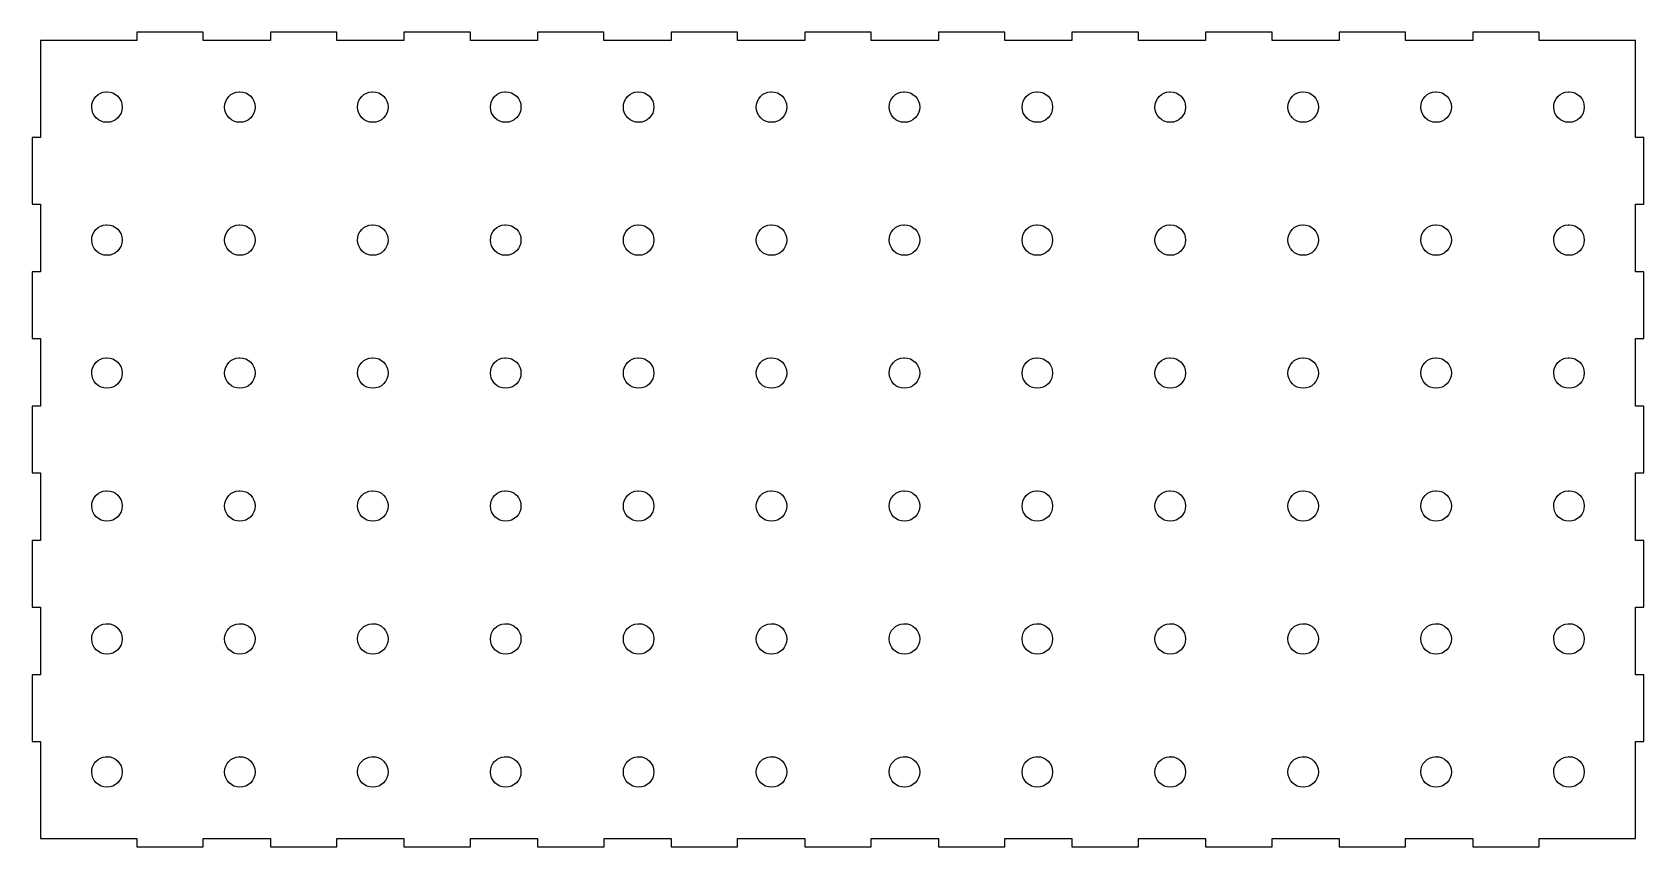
# Model space of a CAD drawing. Extents: x 0 to 616, y 0 to 311.
import ezdxf

# ---------------------------------------------------------------- set-up
doc = ezdxf.new("R2010")
doc.units = 0
doc.layers.add('Layer_1', color=7, linetype='CONTINUOUS')

msp = doc.modelspace()

# ---------------------------------------------------------------- linework, layer by layer
at = {"layer": 'Layer_1', "color": 5}
for points in [[(39.94325, 311.150012), (39.94325, 307.975012), (3.166166, 307.975012), (3.166166, 270.933342), (0, 270.933342), (0, 245.533343), (3.166166, 245.533343), (3.166166, 219.604165), (0, 219.604165), (0, 194.204165), (3.166166, 194.204165), (3.166166, 168.274999), (0, 168.274999), (0, 142.874999), (3.166166, 142.874999), (3.166166, 116.94584), (0, 116.94584), (0, 91.54584), (3.166166, 91.54584), (3.166166, 65.616674), (0, 65.616674), (0, 40.216674), (3.166166, 40.216674), (3.166166, 3.175001), (39.952055, 3.175001), (39.952055, 0.000001), (65.352055, 0.000001), (65.352055, 3.175001), (91.016667, 3.175001), (91.016667, 0.000001), (116.416667, 0.000001), (116.416667, 3.175001), (142.081225, 3.175001), (142.081225, 0.000001), (167.481225, 0.000001), (167.481225, 3.175001), (193.145836, 3.175001), (193.145836, 0.000001), (218.545836, 0.000001), (218.545836, 3.175001), (244.201592, 3.175001), (244.201592, 0.000001), (269.601592, 0.000001), (269.601592, 3.175001), (295.266166, 3.175001), (295.266166, 0.000001), (320.675, 0.000001), (320.675, 3.175001), (346.339583, 3.175001), (346.339583, 0.000001), (371.739583, 0.000001), (371.739583, 3.175001), (397.404195, 3.175001), (397.404195, 0.000001), (422.804195, 0.000001), (422.804195, 3.175001), (448.46875, 3.175001), (448.46875, 0.000001), (473.86875, 0.000001), (473.86875, 3.175001), (499.533333, 3.175001), (499.533333, 0.000001), (524.933333, 0.000001), (524.933333, 3.175001), (550.597917, 3.175001), (550.597917, 0.000001), (575.997888, 0.000001), (575.997888, 3.175001), (612.774972, 3.175001), (612.774972, 40.216674), (615.949972, 40.216674), (615.949972, 65.616674), (612.774972, 65.616674), (612.774972, 91.54584), (615.949972, 91.54584), (615.949972, 116.94584), (612.774972, 116.94584), (612.774972, 142.874999), (615.949972, 142.874999), (615.949972, 168.274999), (612.774972, 168.274999), (612.774972, 194.204165), (615.949972, 194.204165), (615.949972, 219.604165), (612.774972, 219.604165), (612.774972, 245.533343), (615.949972, 245.533343), (615.949972, 270.933342), (612.774972, 270.933342), (612.774972, 307.975012), (575.997888, 307.975012), (575.997888, 311.150012), (550.597917, 311.150012), (550.597917, 307.975012), (524.933333, 307.975012), (524.933333, 311.150012), (499.533333, 311.150012), (499.533333, 307.975012), (473.86875, 307.975012), (473.86875, 311.150012), (448.46875, 311.150012), (448.46875, 307.975012), (422.804195, 307.975012), (422.804195, 311.150012), (397.404195, 311.150012), (397.404195, 307.975012), (371.739583, 307.975012), (371.739583, 311.150012), (346.339583, 311.150012), (346.339583, 307.975012), (320.675, 307.975012), (320.675, 311.150012), (295.266166, 311.150012), (295.266166, 307.975012), (269.601592, 307.975012), (269.601592, 311.150012), (244.201592, 311.150012), (244.201592, 307.975012), (218.537003, 307.975012), (218.537003, 311.150012), (193.137003, 311.150012), (193.137003, 307.975012), (167.472419, 307.975012), (167.472419, 311.150012), (142.072419, 311.150012), (142.072419, 307.975012), (116.407833, 307.975012), (116.407833, 311.150012), (91.007833, 311.150012), (91.007833, 307.975012), (65.34325, 307.975012), (65.34325, 311.150012), (39.94325, 311.150012), (39.94325, 311.150012)], [(28.266305, 288.413484), (28.266305, 288.413484)], [(79.066305, 288.413484), (79.066305, 288.413484)], [(129.866308, 288.413484), (129.866308, 288.413484)], [(180.666308, 288.413484), (180.666308, 288.413484)], [(231.466314, 288.413484), (231.466314, 288.413484)], [(282.266305, 288.413484), (282.266305, 288.413484)], [(333.066334, 288.413484), (333.066334, 288.413484)], [(383.866305, 288.413484), (383.866305, 288.413484)], [(434.666305, 288.413484), (434.666305, 288.413484)], [(485.466305, 288.413484), (485.466305, 288.413484)], [(536.266305, 288.413484), (536.266305, 288.413484)], [(587.066277, 288.413484), (587.066277, 288.413484)], [(28.266305, 237.613479), (28.266305, 237.613479)], [(79.066305, 237.613479), (79.066305, 237.613479)], [(129.866308, 237.613479), (129.866308, 237.613479)], [(180.666308, 237.613479), (180.666308, 237.613479)], [(231.466314, 237.613479), (231.466314, 237.613479)], [(282.266305, 237.613479), (282.266305, 237.613479)], [(333.066334, 237.613479), (333.066334, 237.613479)], [(383.866305, 237.613479), (383.866305, 237.613479)], [(434.666305, 237.613479), (434.666305, 237.613479)], [(485.466305, 237.613479), (485.466305, 237.613479)], [(536.266305, 237.613479), (536.266305, 237.613479)], [(587.066277, 237.613479), (587.066277, 237.613479)], [(28.266305, 186.813471), (28.266305, 186.813471)], [(79.066305, 186.813471), (79.066305, 186.813471)], [(129.866308, 186.813471), (129.866308, 186.813471)], [(180.666308, 186.813471), (180.666308, 186.813471)], [(231.466314, 186.813471), (231.466314, 186.813471)], [(282.266305, 186.813471), (282.266305, 186.813471)], [(333.066334, 186.813471), (333.066334, 186.813471)], [(383.866305, 186.813471), (383.866305, 186.813471)], [(434.666305, 186.813471), (434.666305, 186.813471)], [(485.466305, 186.813471), (485.466305, 186.813471)], [(536.266305, 186.813471), (536.266305, 186.813471)], [(587.066277, 186.813471), (587.066277, 186.813471)], [(28.266305, 136.013479), (28.266305, 136.013479)], [(79.066305, 136.013479), (79.066305, 136.013479)], [(129.866308, 136.013479), (129.866308, 136.013479)], [(180.666308, 136.013479), (180.666308, 136.013479)], [(231.466314, 136.013479), (231.466314, 136.013479)], [(282.266305, 136.013479), (282.266305, 136.013479)], [(333.066334, 136.013479), (333.066334, 136.013479)], [(383.866305, 136.013479), (383.866305, 136.013479)], [(434.666305, 136.013479), (434.666305, 136.013479)], [(485.466305, 136.013479), (485.466305, 136.013479)], [(536.266305, 136.013479), (536.266305, 136.013479)], [(587.066277, 136.013479), (587.066277, 136.013479)], [(28.266305, 85.213479), (28.266305, 85.213479)], [(79.066305, 85.213479), (79.066305, 85.213479)], [(129.866308, 85.213479), (129.866308, 85.213479)], [(180.666308, 85.213479), (180.666308, 85.213479)], [(231.466314, 85.213479), (231.466314, 85.213479)], [(282.266305, 85.213479), (282.266305, 85.213479)], [(333.066334, 85.213479), (333.066334, 85.213479)], [(383.866305, 85.213479), (383.866305, 85.213479)], [(434.666305, 85.213479), (434.666305, 85.213479)], [(485.466305, 85.213479), (485.466305, 85.213479)], [(536.266305, 85.213479), (536.266305, 85.213479)], [(587.066277, 85.213479), (587.066277, 85.213479)], [(28.266305, 34.413479), (28.266305, 34.413479)], [(79.066305, 34.413479), (79.066305, 34.413479)], [(129.866308, 34.413479), (129.866308, 34.413479)], [(180.666308, 34.413479), (180.666308, 34.413479)], [(231.466314, 34.413479), (231.466314, 34.413479)], [(282.266305, 34.413479), (282.266305, 34.413479)], [(333.066334, 34.413479), (333.066334, 34.413479)], [(383.866305, 34.413479), (383.866305, 34.413479)], [(434.666305, 34.413479), (434.666305, 34.413479)], [(485.466305, 34.413479), (485.466305, 34.413479)], [(536.266305, 34.413479), (536.266305, 34.413479)], [(587.066277, 34.413479), (587.066277, 34.413479)]]:
    msp.add_lwpolyline(points, dxfattribs=at)
for points in [[(22.727693, 282.575012), (22.727693, 285.700623), (25.179555, 288.257026), (28.266305, 288.413484)], [(28.266305, 288.413484), (28.365873, 288.418423), (28.474162, 288.413484), (28.575, 288.413484)], [(28.575, 288.413484), (31.801421, 288.413484), (34.413444, 285.801447), (34.413444, 282.575012)], [(73.527694, 282.575012), (73.527694, 285.700623), (75.979556, 288.257026), (79.066305, 288.413484)], [(79.066305, 288.413484), (79.165873, 288.418423), (79.274162, 288.413484), (79.375, 288.413484)], [(79.375, 288.413484), (82.601421, 288.413484), (85.213444, 285.801447), (85.213444, 282.575012)], [(124.327694, 282.575012), (124.327694, 285.700623), (126.779584, 288.257026), (129.866308, 288.413484)], [(129.866308, 288.413484), (129.965876, 288.418423), (130.074165, 288.413484), (130.175003, 288.413484)], [(130.175003, 288.413484), (133.401424, 288.413484), (136.013475, 285.801447), (136.013447, 282.575012)], [(175.127697, 282.575012), (175.127697, 285.700623), (177.579587, 288.257026), (180.666308, 288.413484)], [(180.666308, 288.413484), (180.765876, 288.418423), (180.865331, 288.413484), (180.966169, 288.413484)], [(180.966169, 288.413484), (184.192647, 288.413484), (186.813478, 285.801447), (186.813447, 282.575012)], [(225.927703, 282.575012), (225.927703, 285.700623), (228.379593, 288.257026), (231.466314, 288.413484)], [(231.466314, 288.413484), (231.565882, 288.418423), (231.67417, 288.413484), (231.775008, 288.413484)], [(231.775008, 288.413484), (235.001458, 288.413484), (237.613481, 285.801447), (237.613452, 282.575012)], [(276.727703, 282.575012), (276.727703, 285.700623), (279.179593, 288.257026), (282.266305, 288.413484)], [(282.266305, 288.413484), (282.365873, 288.418423), (282.474162, 288.413484), (282.575, 288.413484)], [(282.575, 288.413484), (285.801449, 288.413484), (288.413444, 285.801447), (288.413444, 282.575012)], [(327.527722, 282.575012), (327.527722, 285.700623), (329.979584, 288.257026), (333.066334, 288.413484)], [(333.066334, 288.413484), (333.165873, 288.418423), (333.27419, 288.413484), (333.375, 288.413484)], [(333.375, 288.413484), (336.601449, 288.413484), (339.213472, 285.801447), (339.213472, 282.575012)], [(378.327694, 282.575012), (378.327694, 285.700623), (380.779584, 288.257026), (383.866305, 288.413484)], [(383.866305, 288.413484), (383.965902, 288.418423), (384.065357, 288.413484), (384.166166, 288.413484)], [(384.166166, 288.413484), (387.392616, 288.413484), (390.013472, 285.801447), (390.013472, 282.575012)], [(429.127694, 282.575012), (429.127694, 285.700623), (431.579584, 288.257026), (434.666305, 288.413484)], [(434.666305, 288.413484), (434.765902, 288.418423), (434.874162, 288.413484), (434.975028, 288.413484)], [(434.975028, 288.413484), (438.201421, 288.413484), (440.813472, 285.801447), (440.813472, 282.575012)], [(479.927694, 282.575012), (479.927694, 285.700623), (482.379584, 288.257026), (485.466305, 288.413484)], [(485.466305, 288.413484), (485.565902, 288.418423), (485.674162, 288.413484), (485.775028, 288.413484)], [(485.775028, 288.413484), (489.001421, 288.413484), (491.613472, 285.801447), (491.613472, 282.575012)], [(530.727694, 282.575012), (530.727694, 285.700623), (533.179584, 288.257026), (536.266305, 288.413484)], [(536.266305, 288.413484), (536.365902, 288.418423), (536.474162, 288.413484), (536.575, 288.413484)], [(536.575, 288.413484), (539.801421, 288.413484), (542.413472, 285.801447), (542.413472, 282.575012)], [(581.527666, 282.575012), (581.527666, 285.700623), (583.979556, 288.257026), (587.066277, 288.413484)], [(587.066277, 288.413484), (587.165873, 288.418423), (587.274134, 288.413484), (587.374972, 288.413484)], [(587.374972, 288.413484), (590.601393, 288.413484), (593.213444, 285.801447), (593.213444, 282.575012)], [(28.575, 276.736537), (25.348522, 276.736537), (22.727693, 279.348605), (22.727693, 282.575012)], [(34.413444, 282.575012), (34.413444, 279.348605), (31.801421, 276.736537), (28.575, 276.736537)], [(79.375, 276.736537), (76.148523, 276.736537), (73.527694, 279.348605), (73.527694, 282.575012)], [(85.213444, 282.575012), (85.213444, 279.348605), (82.601421, 276.736537), (79.375, 276.736537)], [(130.175003, 276.736537), (126.948551, 276.736537), (124.327694, 279.348605), (124.327694, 282.575012)], [(136.013447, 282.575012), (136.013447, 279.348605), (133.401424, 276.736537), (130.175003, 276.736537)], [(180.966169, 276.736537), (177.739748, 276.736537), (175.127697, 279.348605), (175.127697, 282.575012)], [(186.813447, 282.575012), (186.813447, 279.348605), (184.192647, 276.736537), (180.966169, 276.736537)], [(231.775008, 276.736537), (228.548559, 276.736537), (225.927703, 279.348605), (225.927703, 282.575012)], [(237.613452, 282.575012), (237.613452, 279.348605), (235.001458, 276.736537), (231.775008, 276.736537)], [(282.575, 276.736537), (279.348559, 276.736537), (276.727703, 279.348605), (276.727703, 282.575012)], [(288.413444, 282.575012), (288.413444, 279.348605), (285.801449, 276.736537), (282.575, 276.736537)], [(333.375, 276.736537), (330.148523, 276.736537), (327.527722, 279.348605), (327.527722, 282.575012)], [(339.213472, 282.575012), (339.213472, 279.348605), (336.601449, 276.736537), (333.375, 276.736537)], [(384.166166, 276.736537), (380.939689, 276.736537), (378.327694, 279.348605), (378.327694, 282.575012)], [(390.013472, 282.575012), (390.013472, 279.348605), (387.392616, 276.736537), (384.166166, 276.736537)], [(434.975028, 276.736537), (431.748523, 276.736537), (429.127694, 279.348605), (429.127694, 282.575012)], [(440.813472, 282.575012), (440.813472, 279.348605), (438.201421, 276.736537), (434.975028, 276.736537)], [(485.775028, 276.736537), (482.548523, 276.736537), (479.927694, 279.348605), (479.927694, 282.575012)], [(491.613472, 282.575012), (491.613472, 279.348605), (489.001421, 276.736537), (485.775028, 276.736537)], [(536.575, 276.736537), (533.348523, 276.736537), (530.727694, 279.348605), (530.727694, 282.575012)], [(542.413472, 282.575012), (542.413472, 279.348605), (539.801421, 276.736537), (536.575, 276.736537)], [(587.374972, 276.736537), (584.148494, 276.736537), (581.527666, 279.348605), (581.527666, 282.575012)], [(593.213444, 282.575012), (593.213444, 279.348605), (590.601393, 276.736537), (587.374972, 276.736537)], [(22.727693, 231.774999), (22.727693, 234.900618), (25.179555, 237.457026), (28.266305, 237.613479)], [(28.266305, 237.613479), (28.365873, 237.618418), (28.474162, 237.613479), (28.575, 237.613479)], [(28.575, 237.613479), (31.801421, 237.613479), (34.413444, 235.001442), (34.413444, 231.774999)], [(73.527694, 231.774999), (73.527694, 234.900618), (75.979556, 237.457026), (79.066305, 237.613479)], [(79.066305, 237.613479), (79.165873, 237.618418), (79.274162, 237.613479), (79.375, 237.613479)], [(79.375, 237.613479), (82.601421, 237.613479), (85.213444, 235.001442), (85.213444, 231.774999)], [(124.327694, 231.774999), (124.327694, 234.900618), (126.779584, 237.457026), (129.866308, 237.613479)], [(129.866308, 237.613479), (129.965876, 237.618418), (130.074165, 237.613479), (130.175003, 237.613479)], [(130.175003, 237.613479), (133.401424, 237.613479), (136.013475, 235.001442), (136.013447, 231.774999)], [(175.127697, 231.774999), (175.127697, 234.900618), (177.579587, 237.457026), (180.666308, 237.613479)], [(180.666308, 237.613479), (180.765876, 237.618418), (180.865331, 237.613479), (180.966169, 237.613479)], [(180.966169, 237.613479), (184.192647, 237.613479), (186.813478, 235.001442), (186.813447, 231.774999)], [(225.927703, 231.774999), (225.927703, 234.900618), (228.379593, 237.457026), (231.466314, 237.613479)], [(231.466314, 237.613479), (231.565882, 237.618418), (231.67417, 237.613479), (231.775008, 237.613479)], [(231.775008, 237.613479), (235.001458, 237.613479), (237.613481, 235.001442), (237.613452, 231.774999)], [(276.727703, 231.774999), (276.727703, 234.900618), (279.179593, 237.457026), (282.266305, 237.613479)], [(282.266305, 237.613479), (282.365873, 237.618418), (282.474162, 237.613479), (282.575, 237.613479)], [(282.575, 237.613479), (285.801449, 237.613479), (288.413444, 235.001442), (288.413444, 231.774999)], [(327.527722, 231.774999), (327.527722, 234.900618), (329.979584, 237.457026), (333.066334, 237.613479)], [(333.066334, 237.613479), (333.165873, 237.618418), (333.27419, 237.613479), (333.375, 237.613479)], [(333.375, 237.613479), (336.601449, 237.613479), (339.213472, 235.001442), (339.213472, 231.774999)], [(378.327694, 231.774999), (378.327694, 234.900618), (380.779584, 237.457026), (383.866305, 237.613479)], [(383.866305, 237.613479), (383.965902, 237.618418), (384.065357, 237.613479), (384.166166, 237.613479)], [(384.166166, 237.613479), (387.392616, 237.613479), (390.013472, 235.001442), (390.013472, 231.774999)], [(429.127694, 231.774999), (429.127694, 234.900618), (431.579584, 237.457026), (434.666305, 237.613479)], [(434.666305, 237.613479), (434.765902, 237.618418), (434.874162, 237.613479), (434.975028, 237.613479)], [(434.975028, 237.613479), (438.201421, 237.613479), (440.813472, 235.001442), (440.813472, 231.774999)], [(479.927694, 231.774999), (479.927694, 234.900618), (482.379584, 237.457026), (485.466305, 237.613479)], [(485.466305, 237.613479), (485.565902, 237.618418), (485.674162, 237.613479), (485.775028, 237.613479)], [(485.775028, 237.613479), (489.001421, 237.613479), (491.613472, 235.001442), (491.613472, 231.774999)], [(530.727694, 231.774999), (530.727694, 234.900618), (533.179584, 237.457026), (536.266305, 237.613479)], [(536.266305, 237.613479), (536.365902, 237.618418), (536.474162, 237.613479), (536.575, 237.613479)], [(536.575, 237.613479), (539.801421, 237.613479), (542.413472, 235.001442), (542.413472, 231.774999)], [(581.527666, 231.774999), (581.527666, 234.900618), (583.979556, 237.457026), (587.066277, 237.613479)], [(587.066277, 237.613479), (587.165873, 237.618418), (587.274134, 237.613479), (587.374972, 237.613479)], [(587.374972, 237.613479), (590.601393, 237.613479), (593.213444, 235.001442), (593.213444, 231.774999)], [(28.575, 225.936526), (25.348522, 225.936526), (22.727693, 228.548606), (22.727693, 231.774999)], [(34.413444, 231.774999), (34.413444, 228.548606), (31.801421, 225.936526), (28.575, 225.936526)], [(79.375, 225.936526), (76.148523, 225.936526), (73.527694, 228.548606), (73.527694, 231.774999)], [(85.213444, 231.774999), (85.213444, 228.548606), (82.601421, 225.936526), (79.375, 225.936526)], [(130.175003, 225.936526), (126.948551, 225.936526), (124.327694, 228.548606), (124.327694, 231.774999)], [(136.013447, 231.774999), (136.013447, 228.548606), (133.401424, 225.936526), (130.175003, 225.936526)], [(180.966169, 225.936526), (177.739748, 225.936526), (175.127697, 228.548606), (175.127697, 231.774999)], [(186.813447, 231.774999), (186.813447, 228.548606), (184.192647, 225.936526), (180.966169, 225.936526)], [(231.775008, 225.936526), (228.548559, 225.936526), (225.927703, 228.548606), (225.927703, 231.774999)], [(237.613452, 231.774999), (237.613452, 228.548606), (235.001458, 225.936526), (231.775008, 225.936526)], [(282.575, 225.936526), (279.348559, 225.936526), (276.727703, 228.548606), (276.727703, 231.774999)], [(288.413444, 231.774999), (288.413444, 228.548606), (285.801449, 225.936526), (282.575, 225.936526)], [(333.375, 225.936526), (330.148523, 225.936526), (327.527722, 228.548606), (327.527722, 231.774999)], [(339.213472, 231.774999), (339.213472, 228.548606), (336.601449, 225.936526), (333.375, 225.936526)], [(384.166166, 225.936526), (380.939689, 225.936526), (378.327694, 228.548606), (378.327694, 231.774999)], [(390.013472, 231.774999), (390.013472, 228.548606), (387.392616, 225.936526), (384.166166, 225.936526)], [(434.975028, 225.936526), (431.748523, 225.936526), (429.127694, 228.548606), (429.127694, 231.774999)], [(440.813472, 231.774999), (440.813472, 228.548606), (438.201421, 225.936526), (434.975028, 225.936526)], [(485.775028, 225.936526), (482.548523, 225.936526), (479.927694, 228.548606), (479.927694, 231.774999)], [(491.613472, 231.774999), (491.613472, 228.548606), (489.001421, 225.936526), (485.775028, 225.936526)], [(536.575, 225.936526), (533.348523, 225.936526), (530.727694, 228.548606), (530.727694, 231.774999)], [(542.413472, 231.774999), (542.413472, 228.548606), (539.801421, 225.936526), (536.575, 225.936526)], [(587.374972, 225.936526), (584.148494, 225.936526), (581.527666, 228.548606), (581.527666, 231.774999)], [(593.213444, 231.774999), (593.213444, 228.548606), (590.601393, 225.936526), (587.374972, 225.936526)], [(22.727693, 180.974999), (22.727693, 184.100666), (25.179555, 186.657035), (28.266305, 186.813471)], [(28.266305, 186.813471), (28.365873, 186.818551), (28.474162, 186.813471), (28.575, 186.813471)], [(28.575, 186.813471), (31.801421, 186.813471), (34.413444, 184.201476), (34.413444, 180.974999)], [(73.527694, 180.974999), (73.527694, 184.100666), (75.979556, 186.657035), (79.066305, 186.813471)], [(79.066305, 186.813471), (79.165873, 186.818551), (79.274162, 186.813471), (79.375, 186.813471)], [(79.375, 186.813471), (82.601421, 186.813471), (85.213444, 184.201476), (85.213444, 180.974999)], [(124.327694, 180.974999), (124.327694, 184.100666), (126.779584, 186.657035), (129.866308, 186.813471)], [(129.866308, 186.813471), (129.965876, 186.818551), (130.074165, 186.813471), (130.175003, 186.813471)], [(130.175003, 186.813471), (133.401424, 186.813471), (136.013475, 184.201476), (136.013447, 180.974999)], [(175.127697, 180.974999), (175.127697, 184.100666), (177.579587, 186.657035), (180.666308, 186.813471)], [(180.666308, 186.813471), (180.765876, 186.818551), (180.865331, 186.813471), (180.966169, 186.813471)], [(180.966169, 186.813471), (184.192647, 186.813471), (186.813478, 184.201476), (186.813447, 180.974999)], [(225.927703, 180.974999), (225.927703, 184.100666), (228.379593, 186.657035), (231.466314, 186.813471)], [(231.466314, 186.813471), (231.565882, 186.818551), (231.67417, 186.813471), (231.775008, 186.813471)], [(231.775008, 186.813471), (235.001458, 186.813471), (237.613481, 184.201476), (237.613452, 180.974999)], [(276.727703, 180.974999), (276.727703, 184.100666), (279.179593, 186.657035), (282.266305, 186.813471)], [(282.266305, 186.813471), (282.365873, 186.818551), (282.474162, 186.813471), (282.575, 186.813471)], [(282.575, 186.813471), (285.801449, 186.813471), (288.413444, 184.201476), (288.413444, 180.974999)], [(327.527722, 180.974999), (327.527722, 184.100666), (329.979584, 186.657035), (333.066334, 186.813471)], [(333.066334, 186.813471), (333.165873, 186.818551), (333.27419, 186.813471), (333.375, 186.813471)], [(333.375, 186.813471), (336.601449, 186.813471), (339.213472, 184.201476), (339.213472, 180.974999)], [(378.327694, 180.974999), (378.327694, 184.100666), (380.779584, 186.657035), (383.866305, 186.813471)], [(383.866305, 186.813471), (383.965902, 186.818551), (384.065357, 186.813471), (384.166166, 186.813471)], [(384.166166, 186.813471), (387.392616, 186.813471), (390.013472, 184.201476), (390.013472, 180.974999)], [(429.127694, 180.974999), (429.127694, 184.100666), (431.579584, 186.657035), (434.666305, 186.813471)], [(434.666305, 186.813471), (434.765902, 186.818551), (434.874162, 186.813471), (434.975028, 186.813471)], [(434.975028, 186.813471), (438.201421, 186.813471), (440.813472, 184.201476), (440.813472, 180.974999)], [(479.927694, 180.974999), (479.927694, 184.100666), (482.379584, 186.657035), (485.466305, 186.813471)], [(485.466305, 186.813471), (485.565902, 186.818551), (485.674162, 186.813471), (485.775028, 186.813471)], [(485.775028, 186.813471), (489.001421, 186.813471), (491.613472, 184.201476), (491.613472, 180.974999)], [(530.727694, 180.974999), (530.727694, 184.100666), (533.179584, 186.657035), (536.266305, 186.813471)], [(536.266305, 186.813471), (536.365902, 186.818551), (536.474162, 186.813471), (536.575, 186.813471)], [(536.575, 186.813471), (539.801421, 186.813471), (542.413472, 184.201476), (542.413472, 180.974999)], [(581.527666, 180.974999), (581.527666, 184.100666), (583.979556, 186.657035), (587.066277, 186.813471)], [(587.066277, 186.813471), (587.165873, 186.818551), (587.274134, 186.813471), (587.374972, 186.813471)], [(587.374972, 186.813471), (590.601393, 186.813471), (593.213444, 184.201476), (593.213444, 180.974999)], [(28.575, 175.136526), (25.348522, 175.136526), (22.727693, 177.748606), (22.727693, 180.974999)], [(34.413444, 180.974999), (34.413444, 177.748606), (31.801421, 175.136526), (28.575, 175.136526)], [(79.375, 175.136526), (76.148523, 175.136526), (73.527694, 177.748606), (73.527694, 180.974999)], [(85.213444, 180.974999), (85.213444, 177.748606), (82.601421, 175.136526), (79.375, 175.136526)], [(130.175003, 175.136526), (126.948551, 175.136526), (124.327694, 177.748606), (124.327694, 180.974999)], [(136.013447, 180.974999), (136.013447, 177.748606), (133.401424, 175.136526), (130.175003, 175.136526)], [(180.966169, 175.136526), (177.739748, 175.136526), (175.127697, 177.748606), (175.127697, 180.974999)], [(186.813447, 180.974999), (186.813447, 177.748606), (184.192647, 175.136526), (180.966169, 175.136526)], [(231.775008, 175.136526), (228.548559, 175.136526), (225.927703, 177.748606), (225.927703, 180.974999)], [(237.613452, 180.974999), (237.613452, 177.748606), (235.001458, 175.136526), (231.775008, 175.136526)], [(282.575, 175.136526), (279.348559, 175.136526), (276.727703, 177.748606), (276.727703, 180.974999)], [(288.413444, 180.974999), (288.413444, 177.748606), (285.801449, 175.136526), (282.575, 175.136526)], [(333.375, 175.136526), (330.148523, 175.136526), (327.527722, 177.748606), (327.527722, 180.974999)], [(339.213472, 180.974999), (339.213472, 177.748606), (336.601449, 175.136526), (333.375, 175.136526)], [(384.166166, 175.136526), (380.939689, 175.136526), (378.327694, 177.748606), (378.327694, 180.974999)], [(390.013472, 180.974999), (390.013472, 177.748606), (387.392616, 175.136526), (384.166166, 175.136526)], [(434.975028, 175.136526), (431.748523, 175.136526), (429.127694, 177.748606), (429.127694, 180.974999)], [(440.813472, 180.974999), (440.813472, 177.748606), (438.201421, 175.136526), (434.975028, 175.136526)], [(485.775028, 175.136526), (482.548523, 175.136526), (479.927694, 177.748606), (479.927694, 180.974999)], [(491.613472, 180.974999), (491.613472, 177.748606), (489.001421, 175.136526), (485.775028, 175.136526)], [(536.575, 175.136526), (533.348523, 175.136526), (530.727694, 177.748606), (530.727694, 180.974999)], [(542.413472, 180.974999), (542.413472, 177.748606), (539.801421, 175.136526), (536.575, 175.136526)], [(587.374972, 175.136526), (584.148494, 175.136526), (581.527666, 177.748606), (581.527666, 180.974999)], [(593.213444, 180.974999), (593.213444, 177.748606), (590.601393, 175.136526), (587.374972, 175.136526)], [(22.727693, 130.175007), (22.727693, 133.300618), (25.179555, 135.857015), (28.266305, 136.013479)], [(28.266305, 136.013479), (28.365873, 136.018559), (28.474162, 136.013479), (28.575, 136.013479)], [(28.575, 136.013479), (31.801421, 136.013479), (34.413444, 133.401428), (34.413444, 130.175007)], [(73.527694, 130.175007), (73.527694, 133.300618), (75.979556, 135.857015), (79.066305, 136.013479)], [(79.066305, 136.013479), (79.165873, 136.018559), (79.274162, 136.013479), (79.375, 136.013479)], [(79.375, 136.013479), (82.601421, 136.013479), (85.213444, 133.401428), (85.213444, 130.175007)], [(124.327694, 130.175007), (124.327694, 133.300618), (126.779584, 135.857015), (129.866308, 136.013479)], [(129.866308, 136.013479), (129.965876, 136.018559), (130.074165, 136.013479), (130.175003, 136.013479)], [(130.175003, 136.013479), (133.401424, 136.013479), (136.013475, 133.401428), (136.013447, 130.175007)], [(175.127697, 130.175007), (175.127697, 133.300646), (177.579587, 135.857015), (180.666308, 136.013479)], [(180.666308, 136.013479), (180.765876, 136.018559), (180.865331, 136.013479), (180.966169, 136.013479)], [(180.966169, 136.013479), (184.192647, 136.013479), (186.813478, 133.401484), (186.813447, 130.175007)], [(225.927703, 130.175007), (225.927703, 133.300618), (228.379593, 135.857015), (231.466314, 136.013479)], [(231.466314, 136.013479), (231.565882, 136.018559), (231.67417, 136.013479), (231.775008, 136.013479)], [(231.775008, 136.013479), (235.001458, 136.013479), (237.613481, 133.401428), (237.613452, 130.175007)], [(276.727703, 130.175007), (276.727703, 133.300618), (279.179593, 135.857015), (282.266305, 136.013479)], [(282.266305, 136.013479), (282.365873, 136.018559), (282.474162, 136.013479), (282.575, 136.013479)], [(282.575, 136.013479), (285.801449, 136.013479), (288.413444, 133.401428), (288.413444, 130.175007)], [(327.527722, 130.175007), (327.527722, 133.300618), (329.979584, 135.857015), (333.066334, 136.013479)], [(333.066334, 136.013479), (333.165873, 136.018559), (333.27419, 136.013479), (333.375, 136.013479)], [(333.375, 136.013479), (336.601449, 136.013479), (339.213472, 133.401428), (339.213472, 130.175007)], [(378.327694, 130.175007), (378.327694, 133.300646), (380.779584, 135.857015), (383.866305, 136.013479)], [(383.866305, 136.013479), (383.965902, 136.018559), (384.065357, 136.013479), (384.166166, 136.013479)], [(384.166166, 136.013479), (387.392616, 136.013479), (390.013472, 133.401484), (390.013472, 130.175007)], [(429.127694, 130.175007), (429.127694, 133.300618), (431.579584, 135.857015), (434.666305, 136.013479)], [(434.666305, 136.013479), (434.765902, 136.018559), (434.874162, 136.013479), (434.975028, 136.013479)], [(434.975028, 136.013479), (438.201421, 136.013479), (440.813472, 133.401428), (440.813472, 130.175007)], [(479.927694, 130.175007), (479.927694, 133.300618), (482.379584, 135.857015), (485.466305, 136.013479)], [(485.466305, 136.013479), (485.565902, 136.018559), (485.674162, 136.013479), (485.775028, 136.013479)], [(485.775028, 136.013479), (489.001421, 136.013479), (491.613472, 133.401428), (491.613472, 130.175007)], [(530.727694, 130.175007), (530.727694, 133.300618), (533.179584, 135.857015), (536.266305, 136.013479)], [(536.266305, 136.013479), (536.365902, 136.018559), (536.474162, 136.013479), (536.575, 136.013479)], [(536.575, 136.013479), (539.801421, 136.013479), (542.413472, 133.401428), (542.413472, 130.175007)], [(581.527666, 130.175007), (581.527666, 133.300646), (583.979556, 135.857015), (587.066277, 136.013479)], [(587.066277, 136.013479), (587.165873, 136.018559), (587.274134, 136.013479), (587.374972, 136.013479)], [(587.374972, 136.013479), (590.601393, 136.013479), (593.213444, 133.401484), (593.213444, 130.175007)], [(28.575, 124.336535), (25.348522, 124.336535), (22.727693, 126.94853), (22.727693, 130.175007)], [(34.413444, 130.175007), (34.413444, 126.94853), (31.801421, 124.336535), (28.575, 124.336535)], [(79.375, 124.336535), (76.148523, 124.336535), (73.527694, 126.94853), (73.527694, 130.175007)], [(85.213444, 130.175007), (85.213444, 126.94853), (82.601421, 124.336535), (79.375, 124.336535)], [(130.175003, 124.336535), (126.948551, 124.336535), (124.327694, 126.948586), (124.327694, 130.175007)], [(136.013447, 130.175007), (136.013447, 126.948586), (133.401424, 124.336535), (130.175003, 124.336535)], [(180.966169, 124.336535), (177.739748, 124.336535), (175.127697, 126.948614), (175.127697, 130.175007)], [(186.813447, 130.175007), (186.813447, 126.948614), (184.192647, 124.336535), (180.966169, 124.336535)], [(231.775008, 124.336535), (228.548559, 124.336535), (225.927703, 126.94853), (225.927703, 130.175007)], [(237.613452, 130.175007), (237.613452, 126.94853), (235.001458, 124.336535), (231.775008, 124.336535)], [(282.575, 124.336535), (279.348559, 124.336535), (276.727703, 126.94853), (276.727703, 130.175007)], [(288.413444, 130.175007), (288.413444, 126.94853), (285.801449, 124.336535), (282.575, 124.336535)], [(333.375, 124.336535), (330.148523, 124.336535), (327.527722, 126.948586), (327.527722, 130.175007)], [(339.213472, 130.175007), (339.213472, 126.948586), (336.601449, 124.336535), (333.375, 124.336535)], [(384.166166, 124.336535), (380.939689, 124.336535), (378.327694, 126.948614), (378.327694, 130.175007)], [(390.013472, 130.175007), (390.013472, 126.948614), (387.392616, 124.336535), (384.166166, 124.336535)], [(434.975028, 124.336535), (431.748523, 124.336535), (429.127694, 126.94853), (429.127694, 130.175007)], [(440.813472, 130.175007), (440.813472, 126.94853), (438.201421, 124.336535), (434.975028, 124.336535)], [(485.775028, 124.336535), (482.548523, 124.336535), (479.927694, 126.94853), (479.927694, 130.175007)], [(491.613472, 130.175007), (491.613472, 126.94853), (489.001421, 124.336535), (485.775028, 124.336535)], [(536.575, 124.336535), (533.348523, 124.336535), (530.727694, 126.948586), (530.727694, 130.175007)], [(542.413472, 130.175007), (542.413472, 126.948586), (539.801421, 124.336535), (536.575, 124.336535)], [(587.374972, 124.336535), (584.148494, 124.336535), (581.527666, 126.948614), (581.527666, 130.175007)], [(593.213444, 130.175007), (593.213444, 126.948614), (590.601393, 124.336535), (587.374972, 124.336535)], [(22.727693, 79.375007), (22.727693, 82.500618), (25.179555, 85.057015), (28.266305, 85.213479)], [(28.266305, 85.213479), (28.365873, 85.218559), (28.474162, 85.213479), (28.575, 85.213479)], [(28.575, 85.213479), (31.801421, 85.213479), (34.413444, 82.601428), (34.413444, 79.375007)], [(73.527694, 79.375007), (73.527694, 82.500618), (75.979556, 85.057015), (79.066305, 85.213479)], [(79.066305, 85.213479), (79.165873, 85.218559), (79.274162, 85.213479), (79.375, 85.213479)], [(79.375, 85.213479), (82.601421, 85.213479), (85.213444, 82.601428), (85.213444, 79.375007)], [(124.327694, 79.375007), (124.327694, 82.500618), (126.779584, 85.057015), (129.866308, 85.213479)], [(129.866308, 85.213479), (129.965876, 85.218559), (130.074165, 85.213479), (130.175003, 85.213479)], [(130.175003, 85.213479), (133.401424, 85.213479), (136.013475, 82.601428), (136.013447, 79.375007)], [(175.127697, 79.375007), (175.127697, 82.500646), (177.579587, 85.057015), (180.666308, 85.213479)], [(180.666308, 85.213479), (180.765876, 85.218559), (180.865331, 85.213479), (180.966169, 85.213479)], [(180.966169, 85.213479), (184.192647, 85.213479), (186.813478, 82.601484), (186.813447, 79.375007)], [(225.927703, 79.375007), (225.927703, 82.500646), (228.379593, 85.057015), (231.466314, 85.213479)], [(231.466314, 85.213479), (231.565882, 85.218559), (231.67417, 85.213479), (231.775008, 85.213479)], [(231.775008, 85.213479), (235.001458, 85.213479), (237.613481, 82.601484), (237.613452, 79.375007)], [(276.727703, 79.375007), (276.727703, 82.500646), (279.179593, 85.057015), (282.266305, 85.213479)], [(282.266305, 85.213479), (282.365873, 85.218559), (282.474162, 85.213479), (282.575, 85.213479)], [(282.575, 85.213479), (285.801449, 85.213479), (288.413444, 82.601484), (288.413444, 79.375007)], [(327.527722, 79.375007), (327.527722, 82.500618), (329.979584, 85.057015), (333.066334, 85.213479)], [(333.066334, 85.213479), (333.165873, 85.218559), (333.27419, 85.213479), (333.375, 85.213479)], [(333.375, 85.213479), (336.601449, 85.213479), (339.213472, 82.601428), (339.213472, 79.375007)], [(378.327694, 79.375007), (378.327694, 82.500646), (380.779584, 85.057015), (383.866305, 85.213479)], [(383.866305, 85.213479), (383.965902, 85.218559), (384.065357, 85.213479), (384.166166, 85.213479)], [(384.166166, 85.213479), (387.392616, 85.213479), (390.013472, 82.601484), (390.013472, 79.375007)], [(429.127694, 79.375007), (429.127694, 82.500646), (431.579584, 85.057015), (434.666305, 85.213479)], [(434.666305, 85.213479), (434.765902, 85.218559), (434.874162, 85.213479), (434.975028, 85.213479)], [(434.975028, 85.213479), (438.201421, 85.213479), (440.813472, 82.601484), (440.813472, 79.375007)], [(479.927694, 79.375007), (479.927694, 82.500646), (482.379584, 85.057015), (485.466305, 85.213479)], [(485.466305, 85.213479), (485.565902, 85.218559), (485.674162, 85.213479), (485.775028, 85.213479)], [(485.775028, 85.213479), (489.001421, 85.213479), (491.613472, 82.601484), (491.613472, 79.375007)], [(530.727694, 79.375007), (530.727694, 82.500618), (533.179584, 85.057015), (536.266305, 85.213479)], [(536.266305, 85.213479), (536.365902, 85.218559), (536.474162, 85.213479), (536.575, 85.213479)], [(536.575, 85.213479), (539.801421, 85.213479), (542.413472, 82.601428), (542.413472, 79.375007)], [(581.527666, 79.375007), (581.527666, 82.500646), (583.979556, 85.057015), (587.066277, 85.213479)], [(587.066277, 85.213479), (587.165873, 85.218559), (587.274134, 85.213479), (587.374972, 85.213479)], [(587.374972, 85.213479), (590.601393, 85.213479), (593.213444, 82.601484), (593.213444, 79.375007)], [(28.575, 73.536535), (25.348522, 73.536535), (22.727693, 76.14853), (22.727693, 79.375007)], [(34.413444, 79.375007), (34.413444, 76.14853), (31.801421, 73.536535), (28.575, 73.536535)], [(79.375, 73.536535), (76.148523, 73.536535), (73.527694, 76.14853), (73.527694, 79.375007)], [(85.213444, 79.375007), (85.213444, 76.14853), (82.601421, 73.536535), (79.375, 73.536535)], [(130.175003, 73.536535), (126.948551, 73.536535), (124.327694, 76.148586), (124.327694, 79.375007)], [(136.013447, 79.375007), (136.013447, 76.148586), (133.401424, 73.536535), (130.175003, 73.536535)], [(180.966169, 73.536535), (177.739748, 73.536535), (175.127697, 76.148614), (175.127697, 79.375007)], [(186.813447, 79.375007), (186.813447, 76.148614), (184.192647, 73.536535), (180.966169, 73.536535)], [(231.775008, 73.536535), (228.548559, 73.536535), (225.927703, 76.148614), (225.927703, 79.375007)], [(237.613452, 79.375007), (237.613452, 76.148614), (235.001458, 73.536535), (231.775008, 73.536535)], [(282.575, 73.536535), (279.348559, 73.536535), (276.727703, 76.148614), (276.727703, 79.375007)], [(288.413444, 79.375007), (288.413444, 76.148614), (285.801449, 73.536535), (282.575, 73.536535)], [(333.375, 73.536535), (330.148523, 73.536535), (327.527722, 76.148586), (327.527722, 79.375007)], [(339.213472, 79.375007), (339.213472, 76.148586), (336.601449, 73.536535), (333.375, 73.536535)], [(384.166166, 73.536535), (380.939689, 73.536535), (378.327694, 76.148614), (378.327694, 79.375007)], [(390.013472, 79.375007), (390.013472, 76.148614), (387.392616, 73.536535), (384.166166, 73.536535)], [(434.975028, 73.536535), (431.748523, 73.536535), (429.127694, 76.148614), (429.127694, 79.375007)], [(440.813472, 79.375007), (440.813472, 76.148614), (438.201421, 73.536535), (434.975028, 73.536535)], [(485.775028, 73.536535), (482.548523, 73.536535), (479.927694, 76.148586), (479.927694, 79.375007)], [(491.613472, 79.375007), (491.613472, 76.148586), (489.001421, 73.536535), (485.775028, 73.536535)], [(536.575, 73.536535), (533.348523, 73.536535), (530.727694, 76.148586), (530.727694, 79.375007)], [(542.413472, 79.375007), (542.413472, 76.148586), (539.801421, 73.536535), (536.575, 73.536535)], [(587.374972, 73.536535), (584.148494, 73.536535), (581.527666, 76.148614), (581.527666, 79.375007)], [(593.213444, 79.375007), (593.213444, 76.148614), (590.601393, 73.536535), (587.374972, 73.536535)], [(22.727693, 28.575007), (22.727693, 31.700646), (25.179555, 34.257015), (28.266305, 34.413479)], [(28.266305, 34.413479), (28.365873, 34.418559), (28.474162, 34.413479), (28.575, 34.413479)], [(28.575, 34.413479), (31.801421, 34.413479), (34.413444, 31.801484), (34.413444, 28.575007)], [(73.527694, 28.575007), (73.527694, 31.700646), (75.979556, 34.257015), (79.066305, 34.413479)], [(79.066305, 34.413479), (79.165873, 34.418559), (79.274162, 34.413479), (79.375, 34.413479)], [(79.375, 34.413479), (82.601421, 34.413479), (85.213444, 31.801484), (85.213444, 28.575007)], [(124.327694, 28.575007), (124.327694, 31.700618), (126.779584, 34.257015), (129.866308, 34.413479)], [(129.866308, 34.413479), (129.965876, 34.418559), (130.074165, 34.413479), (130.175003, 34.413479)], [(130.175003, 34.413479), (133.401424, 34.413479), (136.013475, 31.801428), (136.013447, 28.575007)], [(175.127697, 28.575007), (175.127697, 31.700646), (177.579587, 34.257015), (180.666308, 34.413479)], [(180.666308, 34.413479), (180.765876, 34.418559), (180.865331, 34.413479), (180.966169, 34.413479)], [(180.966169, 34.413479), (184.192647, 34.413479), (186.813478, 31.801484), (186.813447, 28.575007)], [(225.927703, 28.575007), (225.927703, 31.700646), (228.379593, 34.257015), (231.466314, 34.413479)], [(231.466314, 34.413479), (231.565882, 34.418559), (231.67417, 34.413479), (231.775008, 34.413479)], [(231.775008, 34.413479), (235.001458, 34.413479), (237.613481, 31.801484), (237.613452, 28.575007)], [(276.727703, 28.575007), (276.727703, 31.700646), (279.179593, 34.257015), (282.266305, 34.413479)], [(282.266305, 34.413479), (282.365873, 34.418559), (282.474162, 34.413479), (282.575, 34.413479)], [(282.575, 34.413479), (285.801449, 34.413479), (288.413444, 31.801484), (288.413444, 28.575007)], [(327.527722, 28.575007), (327.527722, 31.700618), (329.979584, 34.257015), (333.066334, 34.413479)], [(333.066334, 34.413479), (333.165873, 34.418559), (333.27419, 34.413479), (333.375, 34.413479)], [(333.375, 34.413479), (336.601449, 34.413479), (339.213472, 31.801428), (339.213472, 28.575007)], [(378.327694, 28.575007), (378.327694, 31.700646), (380.779584, 34.257015), (383.866305, 34.413479)], [(383.866305, 34.413479), (383.965902, 34.418559), (384.065357, 34.413479), (384.166166, 34.413479)], [(384.166166, 34.413479), (387.392616, 34.413479), (390.013472, 31.801484), (390.013472, 28.575007)], [(429.127694, 28.575007), (429.127694, 31.700646), (431.579584, 34.257015), (434.666305, 34.413479)], [(434.666305, 34.413479), (434.765902, 34.418559), (434.874162, 34.413479), (434.975028, 34.413479)], [(434.975028, 34.413479), (438.201421, 34.413479), (440.813472, 31.801484), (440.813472, 28.575007)], [(479.927694, 28.575007), (479.927694, 31.700646), (482.379584, 34.257015), (485.466305, 34.413479)], [(485.466305, 34.413479), (485.565902, 34.418559), (485.674162, 34.413479), (485.775028, 34.413479)], [(485.775028, 34.413479), (489.001421, 34.413479), (491.613472, 31.801484), (491.613472, 28.575007)], [(530.727694, 28.575007), (530.727694, 31.700618), (533.179584, 34.257015), (536.266305, 34.413479)], [(536.266305, 34.413479), (536.365902, 34.418559), (536.474162, 34.413479), (536.575, 34.413479)], [(536.575, 34.413479), (539.801421, 34.413479), (542.413472, 31.801428), (542.413472, 28.575007)], [(581.527666, 28.575007), (581.527666, 31.700646), (583.979556, 34.257015), (587.066277, 34.413479)], [(587.066277, 34.413479), (587.165873, 34.418559), (587.274134, 34.413479), (587.374972, 34.413479)], [(587.374972, 34.413479), (590.601393, 34.413479), (593.213444, 31.801484), (593.213444, 28.575007)], [(28.575, 22.736535), (25.348522, 22.736535), (22.727693, 25.348614), (22.727693, 28.575007)], [(34.413444, 28.575007), (34.413444, 25.348614), (31.801421, 22.736535), (28.575, 22.736535)], [(79.375, 22.736535), (76.148523, 22.736535), (73.527694, 25.348614), (73.527694, 28.575007)], [(85.213444, 28.575007), (85.213444, 25.348614), (82.601421, 22.736535), (79.375, 22.736535)], [(130.175003, 22.736535), (126.948551, 22.736535), (124.327694, 25.348586), (124.327694, 28.575007)], [(136.013447, 28.575007), (136.013447, 25.348586), (133.401424, 22.736535), (130.175003, 22.736535)], [(180.966169, 22.736535), (177.739748, 22.736535), (175.127697, 25.348614), (175.127697, 28.575007)], [(186.813447, 28.575007), (186.813447, 25.348614), (184.192647, 22.736535), (180.966169, 22.736535)], [(231.775008, 22.736535), (228.548559, 22.736535), (225.927703, 25.348614), (225.927703, 28.575007)], [(237.613452, 28.575007), (237.613452, 25.348614), (235.001458, 22.736535), (231.775008, 22.736535)], [(282.575, 22.736535), (279.348559, 22.736535), (276.727703, 25.348614), (276.727703, 28.575007)], [(288.413444, 28.575007), (288.413444, 25.348614), (285.801449, 22.736535), (282.575, 22.736535)], [(333.375, 22.736535), (330.148523, 22.736535), (327.527722, 25.348586), (327.527722, 28.575007)], [(339.213472, 28.575007), (339.213472, 25.348586), (336.601449, 22.736535), (333.375, 22.736535)], [(384.166166, 22.736535), (380.939689, 22.736535), (378.327694, 25.348614), (378.327694, 28.575007)], [(390.013472, 28.575007), (390.013472, 25.348614), (387.392616, 22.736535), (384.166166, 22.736535)], [(434.975028, 22.736535), (431.748523, 22.736535), (429.127694, 25.348614), (429.127694, 28.575007)], [(440.813472, 28.575007), (440.813472, 25.348614), (438.201421, 22.736535), (434.975028, 22.736535)], [(485.775028, 22.736535), (482.548523, 22.736535), (479.927694, 25.348614), (479.927694, 28.575007)], [(491.613472, 28.575007), (491.613472, 25.348614), (489.001421, 22.736535), (485.775028, 22.736535)], [(536.575, 22.736535), (533.348523, 22.736535), (530.727694, 25.348586), (530.727694, 28.575007)], [(542.413472, 28.575007), (542.413472, 25.348586), (539.801421, 22.736535), (536.575, 22.736535)], [(587.374972, 22.736535), (584.148494, 22.736535), (581.527666, 25.348614), (581.527666, 28.575007)], [(593.213444, 28.575007), (593.213444, 25.348614), (590.601393, 22.736535), (587.374972, 22.736535)]]:
    msp.add_open_spline(points, degree=3, dxfattribs=at)

doc.saveas('drawing.dxf')
